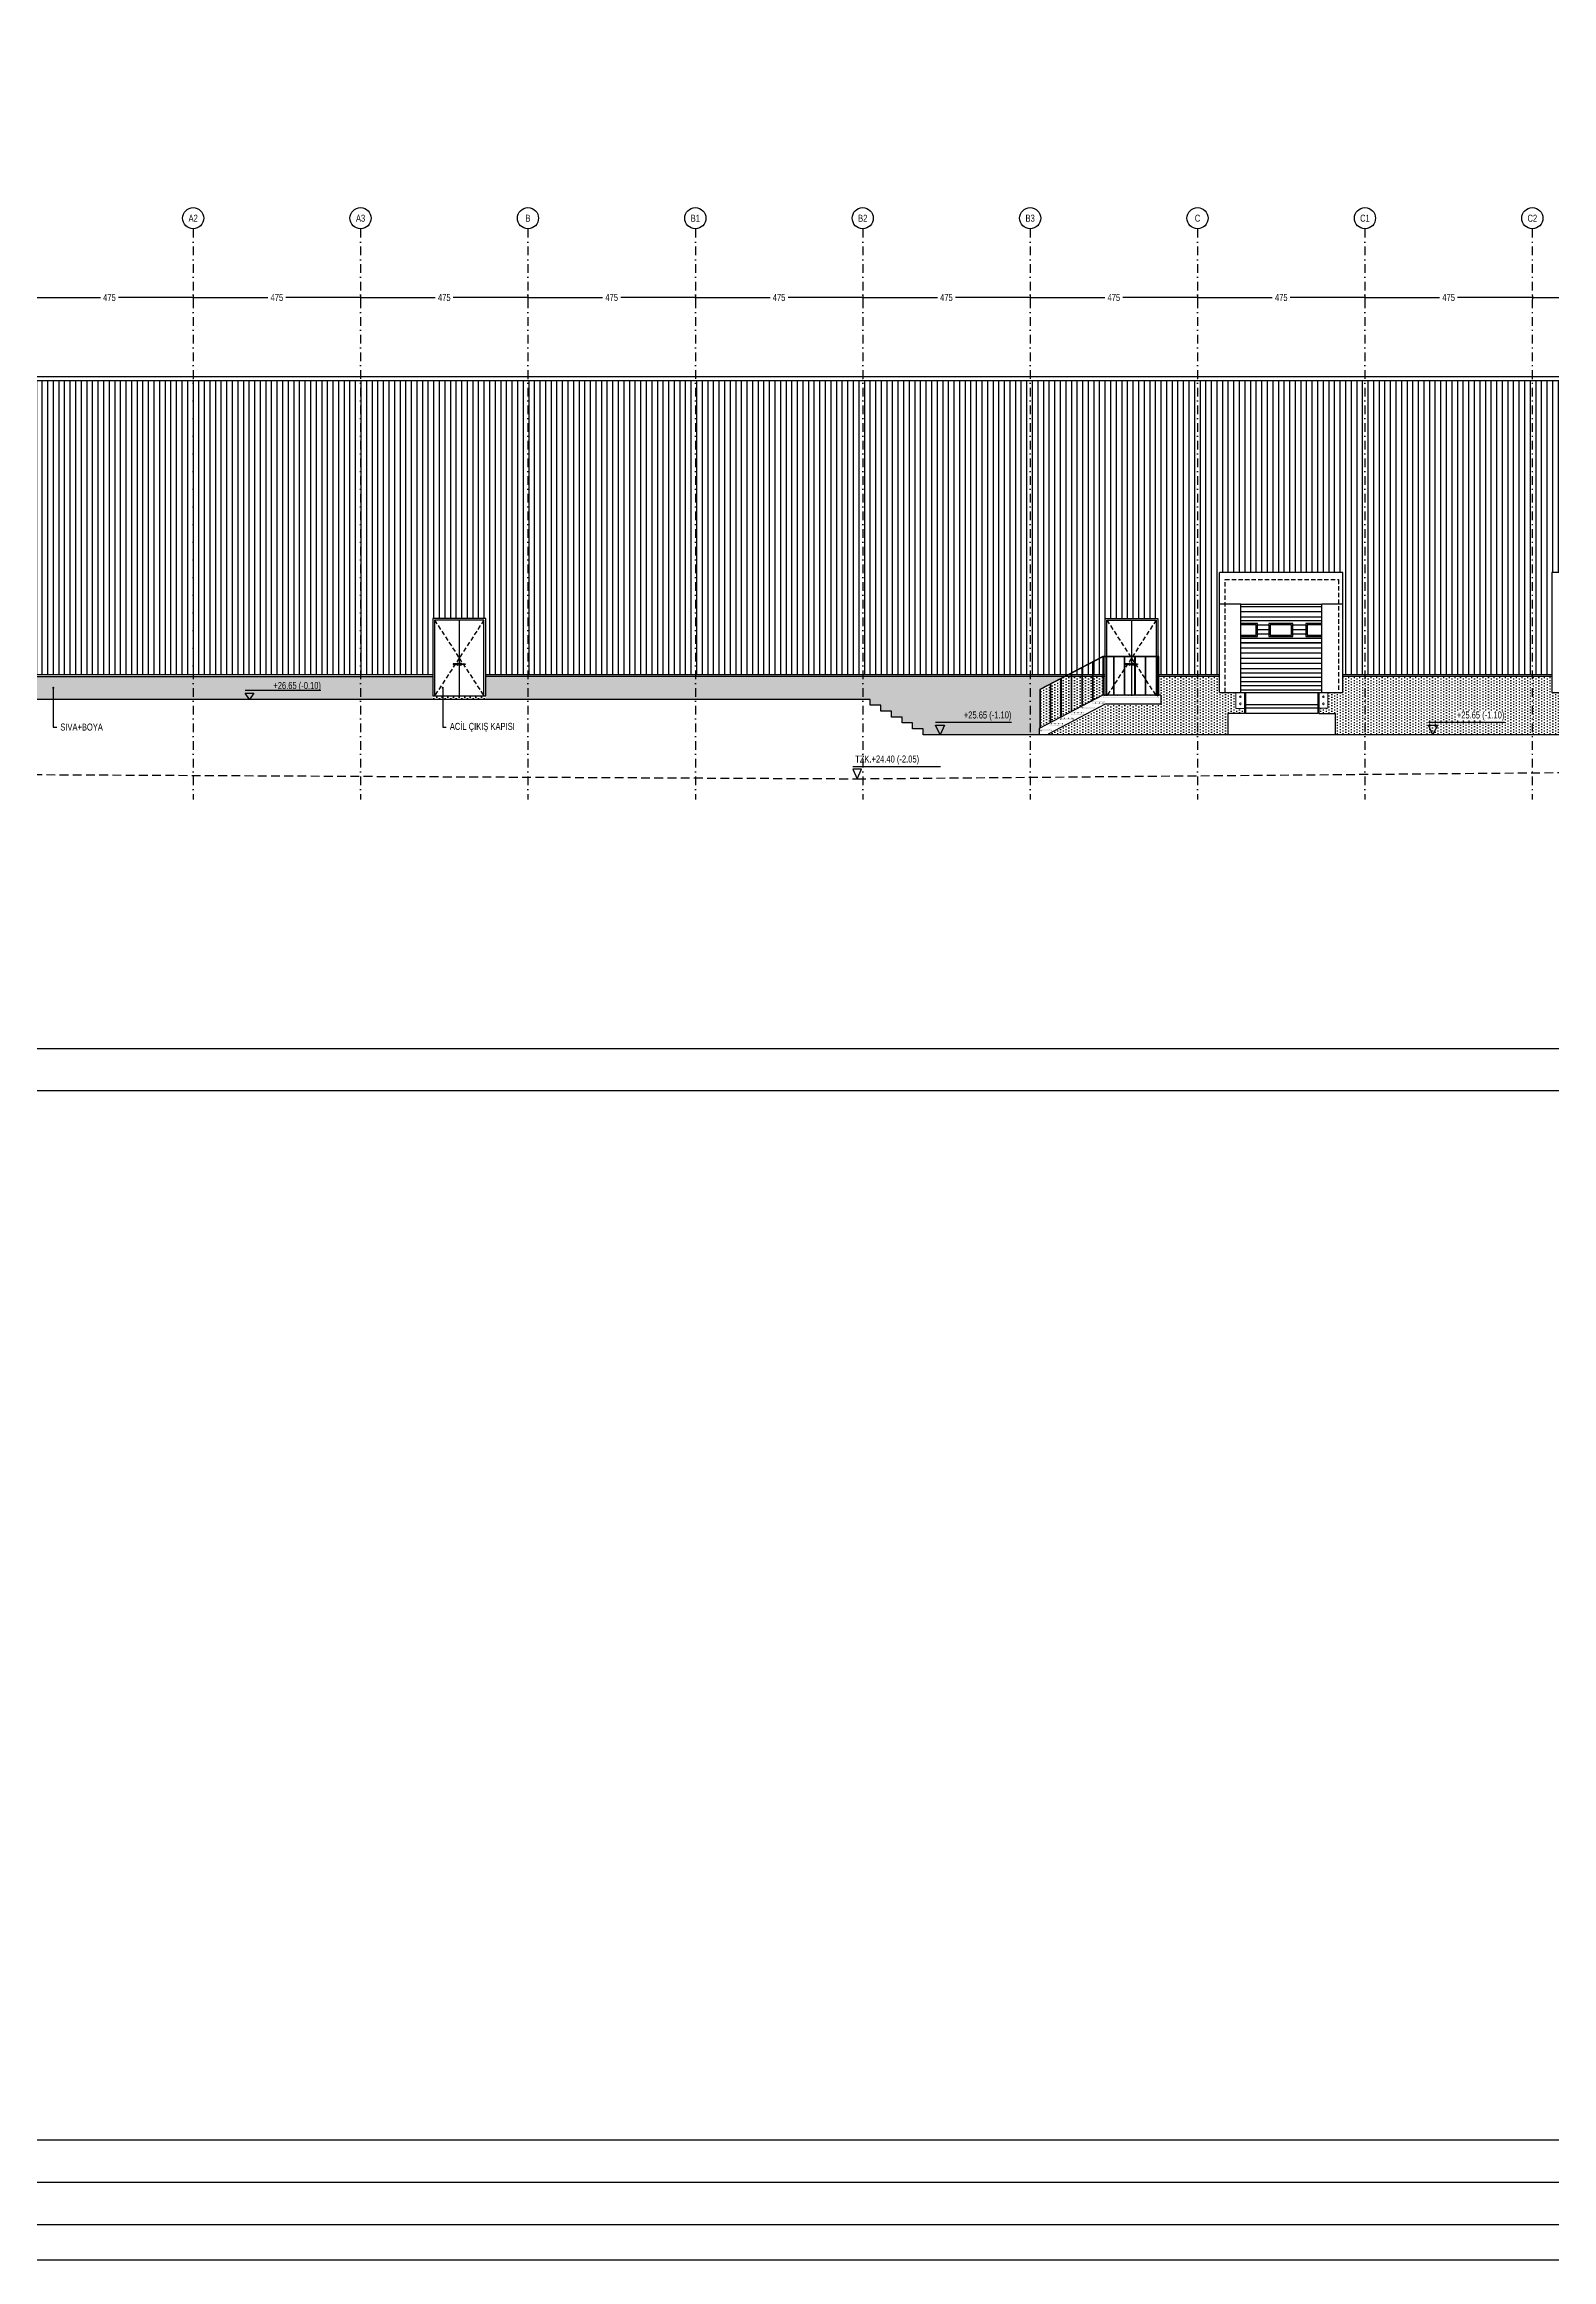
# Model space of a CAD drawing. Header units: centimetres. Extents: x 26569 to 160723, y -3143 to 14565.
# Drawn here: x 145662 to 149939, y -3143 to 3140 of the extents above; entities that cross this region are included whole.
import ezdxf
from ezdxf import colors
from ezdxf.entities.mleader import LeaderData, LeaderLine
from ezdxf.enums import TextEntityAlignment as Align
from ezdxf.math import Vec2, Vec3

# ---------------------------------------------------------------- set-up
doc = ezdxf.new("R2010")
doc.units = ezdxf.units.CM
doc.header["$LTSCALE"] = 100
for name, pattern in [('ACAD_ISO10W100', [18, 12, -3, 0, -3]), ('DASHDOT2', [0.5, 0.25, -0.125, 0, -0.125]), ('DOT2', [0.125, 0, -0.125]), ('HIDDEN2', [0.1875, 0.125, -0.0625])]:
    doc.linetypes.add(name, pattern=pattern)
for name, color, linetype in [('A-ANNO-DIMS', 187, 'Continuous'), ('A-ANNO-GRID', 155, 'DASHDOT2'), ('A-ANNO-TTBL', 157, 'Continuous'), ('A-ELEV-01', 255, 'Continuous'), ('A-ELEV-04', 250, 'Continuous'), ('A-HATCH', 253, 'Continuous'), ('L-TOPO', 49, 'Continuous'), ('S-CONC', 5, 'Continuous')]:
    doc.layers.add(name, color=color, linetype=linetype)
doc.layers.add('FA_ İÇ ÖLÇÜ', color=3, linetype='Continuous', lineweight=18)
doc.styles.add('Fields_100', font='act_simplex.shx', dxfattribs={"width": 0.8, "height": 20})
doc.dimstyles.new('FIELDS_100', dxfattribs={"dimscale": 0, "dimtxt": 20, "dimasz": 5, "dimexe": 5, "dimexo": 5, "dimgap": 5, "dimtad": 0, "dimdec": 0, "dimzin": 0, "dimdsep": 46, "dimtxsty": 'Fields_100', "dimblk": 'DOT', "dimcen": 0.09, "dimclrt": 50, "dimadec": 0, "dimazin": 0, "dimtfac": 1, "dimtdec": 0, "dimtix": 1, "dimtofl": 0, "dimtmove": 1, "dimatfit": 3, "dimfxl": 5, "dimfxlon": 1, "dimtolj": 1, "dimtzin": 0, "dimarcsym": 0})
pattern_1 = [(90, (176025.096, 66189.552), (-15.875, 1e-15), [])]
pattern_2 = [(90, (176025.0964, 66189.552), (-7.9375, 3.96875), [0, -7.9375])]

# ---------------------------------------------------------------- blocks, each defined once
blk = doc.blocks.new('_Dot')
at = {"color": 0, "linetype": 'ByBlock', "lineweight": -2}
blk.add_line((-0.5, 0), (-1, 0), dxfattribs=at)
at = {"color": 0, "linetype": 'ByBlock', "const_width": 0.5}
blk.add_lwpolyline([(-0.25, 0, 1), (0.25, 0, 1)], format="xyb", close=True, dxfattribs=at)
blk = doc.blocks.new('*D487')
at = {"layer": 'A-ANNO-DIMS', "color": 0, "lineweight": -2, "transparency": 16777216}
for p, q in [((145609.4, 2427), (145609.4, 2417)), ((145614.4, 2422), (145821.3, 2422)), ((146079.4, 2422), (145872.5, 2422)), ((146084.4, 2427), (146084.4, 2417))]:
    blk.add_line(p, q, dxfattribs=at)
at = {"layer": 'DEFPOINTS', "color": 0, "transparency": 16777216}
for p in [(145609.4, 2622), (146084.4, 2622), (146084.4, 2422)]:
    blk.add_point(p, dxfattribs=at)
at = {"layer": 'A-ANNO-DIMS', "color": 0, "lineweight": -2, "transparency": 16777216, "xscale": 5, "yscale": 5, "zscale": 5, "rotation": 180}
blk.add_blockref('_Dot', (145609.4, 2422), dxfattribs=at)
at = {"layer": 'A-ANNO-DIMS', "color": 0, "lineweight": -2, "transparency": 16777216, "xscale": 5, "yscale": 5, "zscale": 5}
blk.add_blockref('_Dot', (146084.4, 2422), dxfattribs=at)
at = {"layer": 'A-ANNO-DIMS', "color": 50, "transparency": 16777216, "insert": (145846.9, 2422), "char_height": 20, "attachment_point": 5, "style": 'Fields_100'}
blk.add_mtext('\\A1;475', dxfattribs=at)
blk = doc.blocks.new('*D488')
at = {"layer": 'A-ANNO-DIMS', "color": 0, "lineweight": -2, "transparency": 16777216}
for p, q in [((146084.4, 2427), (146084.4, 2417)), ((146089.4, 2422), (146296.3, 2422)), ((146554.4, 2422), (146347.5, 2422)), ((146559.4, 2427), (146559.4, 2417))]:
    blk.add_line(p, q, dxfattribs=at)
at = {"layer": 'DEFPOINTS', "color": 0, "transparency": 16777216}
for p in [(146084.4, 2622), (146559.4, 2622), (146559.4, 2422)]:
    blk.add_point(p, dxfattribs=at)
at = {"layer": 'A-ANNO-DIMS', "color": 0, "lineweight": -2, "transparency": 16777216, "xscale": 5, "yscale": 5, "zscale": 5, "rotation": 180}
blk.add_blockref('_Dot', (146084.4, 2422), dxfattribs=at)
at = {"layer": 'A-ANNO-DIMS', "color": 0, "lineweight": -2, "transparency": 16777216, "xscale": 5, "yscale": 5, "zscale": 5}
blk.add_blockref('_Dot', (146559.4, 2422), dxfattribs=at)
at = {"layer": 'A-ANNO-DIMS', "color": 50, "transparency": 16777216, "insert": (146321.9, 2422), "char_height": 20, "attachment_point": 5, "style": 'Fields_100'}
blk.add_mtext('\\A1;475', dxfattribs=at)
blk = doc.blocks.new('*D489')
at = {"layer": 'A-ANNO-DIMS', "color": 0, "lineweight": -2, "transparency": 16777216}
for p, q in [((146559.4, 2427), (146559.4, 2417)), ((146564.4, 2422), (146771.3, 2422)), ((147029.4, 2422), (146822.5, 2422)), ((147034.4, 2427), (147034.4, 2417))]:
    blk.add_line(p, q, dxfattribs=at)
at = {"layer": 'DEFPOINTS', "color": 0, "transparency": 16777216}
for p in [(146559.4, 2622), (147034.4, 2622), (147034.4, 2422)]:
    blk.add_point(p, dxfattribs=at)
at = {"layer": 'A-ANNO-DIMS', "color": 0, "lineweight": -2, "transparency": 16777216, "xscale": 5, "yscale": 5, "zscale": 5, "rotation": 180}
blk.add_blockref('_Dot', (146559.4, 2422), dxfattribs=at)
at = {"layer": 'A-ANNO-DIMS', "color": 0, "lineweight": -2, "transparency": 16777216, "xscale": 5, "yscale": 5, "zscale": 5}
blk.add_blockref('_Dot', (147034.4, 2422), dxfattribs=at)
at = {"layer": 'A-ANNO-DIMS', "color": 50, "transparency": 16777216, "insert": (146796.9, 2422), "char_height": 20, "attachment_point": 5, "style": 'Fields_100'}
blk.add_mtext('\\A1;475', dxfattribs=at)
blk = doc.blocks.new('*D490')
at = {"layer": 'A-ANNO-DIMS', "color": 0, "lineweight": -2, "transparency": 16777216}
for p, q in [((147034.4, 2427), (147034.4, 2417)), ((147039.4, 2422), (147246.3, 2422)), ((147504.4, 2422), (147297.5, 2422)), ((147509.4, 2427), (147509.4, 2417))]:
    blk.add_line(p, q, dxfattribs=at)
at = {"layer": 'DEFPOINTS', "color": 0, "transparency": 16777216}
for p in [(147034.4, 2622), (147509.4, 2622), (147509.4, 2422)]:
    blk.add_point(p, dxfattribs=at)
at = {"layer": 'A-ANNO-DIMS', "color": 0, "lineweight": -2, "transparency": 16777216, "xscale": 5, "yscale": 5, "zscale": 5, "rotation": 180}
blk.add_blockref('_Dot', (147034.4, 2422), dxfattribs=at)
at = {"layer": 'A-ANNO-DIMS', "color": 0, "lineweight": -2, "transparency": 16777216, "xscale": 5, "yscale": 5, "zscale": 5}
blk.add_blockref('_Dot', (147509.4, 2422), dxfattribs=at)
at = {"layer": 'A-ANNO-DIMS', "color": 50, "transparency": 16777216, "insert": (147271.9, 2422), "char_height": 20, "attachment_point": 5, "style": 'Fields_100'}
blk.add_mtext('\\A1;475', dxfattribs=at)
blk = doc.blocks.new('*D491')
at = {"layer": 'A-ANNO-DIMS', "color": 0, "lineweight": -2, "transparency": 16777216}
for p, q in [((147509.4, 2427), (147509.4, 2417)), ((147514.4, 2422), (147721.3, 2422)), ((147979.4, 2422), (147772.5, 2422)), ((147984.4, 2427), (147984.4, 2417))]:
    blk.add_line(p, q, dxfattribs=at)
at = {"layer": 'DEFPOINTS', "color": 0, "transparency": 16777216}
for p in [(147509.4, 2622), (147984.4, 2622), (147984.4, 2422)]:
    blk.add_point(p, dxfattribs=at)
at = {"layer": 'A-ANNO-DIMS', "color": 0, "lineweight": -2, "transparency": 16777216, "xscale": 5, "yscale": 5, "zscale": 5, "rotation": 180}
blk.add_blockref('_Dot', (147509.4, 2422), dxfattribs=at)
at = {"layer": 'A-ANNO-DIMS', "color": 0, "lineweight": -2, "transparency": 16777216, "xscale": 5, "yscale": 5, "zscale": 5}
blk.add_blockref('_Dot', (147984.4, 2422), dxfattribs=at)
at = {"layer": 'A-ANNO-DIMS', "color": 50, "transparency": 16777216, "insert": (147746.9, 2422), "char_height": 20, "attachment_point": 5, "style": 'Fields_100'}
blk.add_mtext('\\A1;475', dxfattribs=at)
blk = doc.blocks.new('*D492')
at = {"layer": 'A-ANNO-DIMS', "color": 0, "lineweight": -2, "transparency": 16777216}
for p, q in [((147984.4, 2427), (147984.4, 2417)), ((147989.4, 2422), (148196.3, 2422)), ((148454.4, 2422), (148247.5, 2422)), ((148459.4, 2427), (148459.4, 2417))]:
    blk.add_line(p, q, dxfattribs=at)
at = {"layer": 'DEFPOINTS', "color": 0, "transparency": 16777216}
for p in [(147984.4, 2622), (148459.4, 2622), (148459.4, 2422)]:
    blk.add_point(p, dxfattribs=at)
at = {"layer": 'A-ANNO-DIMS', "color": 0, "lineweight": -2, "transparency": 16777216, "xscale": 5, "yscale": 5, "zscale": 5, "rotation": 180}
blk.add_blockref('_Dot', (147984.4, 2422), dxfattribs=at)
at = {"layer": 'A-ANNO-DIMS', "color": 0, "lineweight": -2, "transparency": 16777216, "xscale": 5, "yscale": 5, "zscale": 5}
blk.add_blockref('_Dot', (148459.4, 2422), dxfattribs=at)
at = {"layer": 'A-ANNO-DIMS', "color": 50, "transparency": 16777216, "insert": (148221.9, 2422), "char_height": 20, "attachment_point": 5, "style": 'Fields_100'}
blk.add_mtext('\\A1;475', dxfattribs=at)
blk = doc.blocks.new('*D493')
at = {"layer": 'A-ANNO-DIMS', "color": 0, "lineweight": -2, "transparency": 16777216}
for p, q in [((148459.4, 2427), (148459.4, 2417)), ((148464.4, 2422), (148671.3, 2422)), ((148929.4, 2422), (148722.5, 2422)), ((148934.4, 2427), (148934.4, 2417))]:
    blk.add_line(p, q, dxfattribs=at)
at = {"layer": 'DEFPOINTS', "color": 0, "transparency": 16777216}
for p in [(148459.4, 2622), (148934.4, 2622), (148934.4, 2422)]:
    blk.add_point(p, dxfattribs=at)
at = {"layer": 'A-ANNO-DIMS', "color": 0, "lineweight": -2, "transparency": 16777216, "xscale": 5, "yscale": 5, "zscale": 5, "rotation": 180}
blk.add_blockref('_Dot', (148459.4, 2422), dxfattribs=at)
at = {"layer": 'A-ANNO-DIMS', "color": 0, "lineweight": -2, "transparency": 16777216, "xscale": 5, "yscale": 5, "zscale": 5}
blk.add_blockref('_Dot', (148934.4, 2422), dxfattribs=at)
at = {"layer": 'A-ANNO-DIMS', "color": 50, "transparency": 16777216, "insert": (148696.9, 2422), "char_height": 20, "attachment_point": 5, "style": 'Fields_100'}
blk.add_mtext('\\A1;475', dxfattribs=at)
blk = doc.blocks.new('*D494')
at = {"layer": 'A-ANNO-DIMS', "color": 0, "lineweight": -2, "transparency": 16777216}
for p, q in [((148934.4, 2427), (148934.4, 2417)), ((148939.4, 2422), (149146.3, 2422)), ((149404.4, 2422), (149197.5, 2422)), ((149409.4, 2427), (149409.4, 2417))]:
    blk.add_line(p, q, dxfattribs=at)
at = {"layer": 'DEFPOINTS', "color": 0, "transparency": 16777216}
for p in [(148934.4, 2622), (149409.4, 2622), (149409.4, 2422)]:
    blk.add_point(p, dxfattribs=at)
at = {"layer": 'A-ANNO-DIMS', "color": 0, "lineweight": -2, "transparency": 16777216, "xscale": 5, "yscale": 5, "zscale": 5, "rotation": 180}
blk.add_blockref('_Dot', (148934.4, 2422), dxfattribs=at)
at = {"layer": 'A-ANNO-DIMS', "color": 0, "lineweight": -2, "transparency": 16777216, "xscale": 5, "yscale": 5, "zscale": 5}
blk.add_blockref('_Dot', (149409.4, 2422), dxfattribs=at)
at = {"layer": 'A-ANNO-DIMS', "color": 50, "transparency": 16777216, "insert": (149171.9, 2422), "char_height": 20, "attachment_point": 5, "style": 'Fields_100'}
blk.add_mtext('\\A1;475', dxfattribs=at)
blk = doc.blocks.new('*D495')
at = {"layer": 'A-ANNO-DIMS', "color": 0, "lineweight": -2, "transparency": 16777216}
for p, q in [((149409.4, 2427), (149409.4, 2417)), ((149414.4, 2422), (149621.3, 2422)), ((149879.4, 2422), (149672.5, 2422)), ((149884.4, 2427), (149884.4, 2417))]:
    blk.add_line(p, q, dxfattribs=at)
at = {"layer": 'DEFPOINTS', "color": 0, "transparency": 16777216}
for p in [(149409.4, 2622), (149884.4, 2622), (149884.4, 2422)]:
    blk.add_point(p, dxfattribs=at)
at = {"layer": 'A-ANNO-DIMS', "color": 0, "lineweight": -2, "transparency": 16777216, "xscale": 5, "yscale": 5, "zscale": 5, "rotation": 180}
blk.add_blockref('_Dot', (149409.4, 2422), dxfattribs=at)
at = {"layer": 'A-ANNO-DIMS', "color": 0, "lineweight": -2, "transparency": 16777216, "xscale": 5, "yscale": 5, "zscale": 5}
blk.add_blockref('_Dot', (149884.4, 2422), dxfattribs=at)
at = {"layer": 'A-ANNO-DIMS', "color": 50, "transparency": 16777216, "insert": (149646.9, 2422), "char_height": 20, "attachment_point": 5, "style": 'Fields_100'}
blk.add_mtext('\\A1;475', dxfattribs=at)
blk = doc.blocks.new('*D496')
at = {"layer": 'A-ANNO-DIMS', "color": 0, "lineweight": -2, "transparency": 16777216}
for p, q in [((149884.4, 2427), (149884.4, 2417)), ((149889.4, 2422), (150096.3, 2422)), ((150354.4, 2422), (150147.5, 2422)), ((150359.4, 2427), (150359.4, 2417))]:
    blk.add_line(p, q, dxfattribs=at)
at = {"layer": 'DEFPOINTS', "color": 0, "transparency": 16777216}
for p in [(149884.4, 2622), (150359.4, 2622), (150359.4, 2422)]:
    blk.add_point(p, dxfattribs=at)
at = {"layer": 'A-ANNO-DIMS', "color": 0, "lineweight": -2, "transparency": 16777216, "xscale": 5, "yscale": 5, "zscale": 5, "rotation": 180}
blk.add_blockref('_Dot', (149884.4, 2422), dxfattribs=at)
at = {"layer": 'A-ANNO-DIMS', "color": 0, "lineweight": -2, "transparency": 16777216, "xscale": 5, "yscale": 5, "zscale": 5}
blk.add_blockref('_Dot', (150359.4, 2422), dxfattribs=at)
at = {"layer": 'A-ANNO-DIMS', "color": 50, "transparency": 16777216, "insert": (150121.9, 2422), "char_height": 20, "attachment_point": 5, "style": 'Fields_100'}
blk.add_mtext('\\A1;475', dxfattribs=at)

msp = doc.modelspace()

# ---------------------------------------------------------------- hatches: boundary and pattern name
at = {"layer": 'A-HATCH'}
h = msp.add_hatch(dxfattribs=at)
h.set_pattern_fill('LINE', color=256, scale=5, angle=90)
h.set_pattern_definition(pattern_1)
h.paths.add_polyline_path([(150869.38, 2187.15), (145099.38, 2187.15), (145099.38, 1352.15), (146764.38, 1352.15), (146764.38, 1512.15), (146914.38, 1512.15), (146914.38, 1352.15), (148566.04, 1352.15), (148665.72, 1404.36), (148671.88, 1404.36), (148671.88, 1512.15), (148821.88, 1512.15), (148821.88, 1404.36), (148824.88, 1404.36), (148824.88, 1352.15), (148996.88, 1352.15), (148996.88, 1642.12), (149346.88, 1642.12), (149346.88, 1352.15), (149939.38, 1352.15), (149939.38, 1642.15), (150289.38, 1642.15), (150289.38, 1352.15), (150326.38, 1352.15), (150329.38, 1512.15), (150479.38, 1512.15), (150479.38, 1404.36), (150485.54, 1404.36), (150585.22, 1352.15), (150869.38, 1352.15)])
h = msp.add_hatch(dxfattribs=at)
h.set_pattern_fill('LINE', color=256, scale=5, angle=90)
h.set_pattern_definition(pattern_1)
h.paths.add_polyline_path([(148636.88, 1388.13), (148607.88, 1372.94), (148607.88, 1352.15), (148636.88, 1352.15)])
h = msp.add_hatch(dxfattribs=at)
h.set_pattern_fill('LINE', color=256, scale=5, angle=90)
h.set_pattern_definition(pattern_1)
h.paths.add_polyline_path([(148666.88, 1403.36), (148665.97, 1403.36), (148637.88, 1388.65), (148637.88, 1352.15), (148666.88, 1352.15)])
h = msp.add_hatch(dxfattribs=at)
h.set_pattern_fill('DOTS', color=256, scale=5, angle=90)
h.set_pattern_definition(pattern_2)
h.paths.add_polyline_path([(145084.36, 1282.15), (146764.38, 1282.15), (146764.38, 1347.15), (145084.36, 1347.15)])
h = msp.add_hatch(dxfattribs=at)
h.set_pattern_fill('DOTS', color=256, scale=5, angle=90)
h.set_pattern_definition(pattern_2)
h.paths.add_polyline_path([(146914.38, 1282.15), (146914.38, 1347.15), (148556.49, 1347.15), (148486.88, 1310.68), (148486.88, 1200.68), (148484.88, 1199.64), (148484.88, 1182.15), (148155.89, 1182.15), (148155.89, 1198.82), (148125.89, 1198.82), (148125.89, 1215.48), (148095.89, 1215.48), (148095.89, 1232.15), (148065.89, 1232.15), (148065.89, 1248.82), (148035.89, 1248.82), (148035.89, 1265.48), (148005.89, 1265.48), (148005.89, 1282.15)])
h = msp.add_hatch(dxfattribs=at)
h.set_pattern_fill('DOTS', color=256, scale=5, angle=90)
h.set_pattern_definition(pattern_2)
h.paths.add_polyline_path([(148516.88, 1325.27), (148487.88, 1310.08), (148487.88, 1201.21), (148516.88, 1216.4)])
h = msp.add_hatch(dxfattribs=at)
h.set_pattern_fill('DOTS', color=256, scale=5, angle=90)
h.set_pattern_definition(pattern_2)
h.paths.add_polyline_path([(148510.88, 1182.15), (148510.88, 1183.91), (148672.12, 1268.36), (148829.88, 1268.36), (148829.88, 1294.36), (148824.88, 1294.36), (148824.88, 1347.15), (148996.88, 1347.15), (148996.88, 1302.15), (149042.88, 1302.15), (149042.88, 1256.15), (149067.88, 1256.15), (149067.88, 1242.15), (149020.88, 1242.15), (149020.88, 1182.15)])
h = msp.add_hatch(dxfattribs=at)
h.set_pattern_fill('DOTS', color=256, scale=5, angle=90)
h.set_pattern_definition(pattern_2)
h.paths.add_polyline_path([(148546.88, 1340.98), (148517.88, 1325.79), (148517.88, 1216.92), (148546.88, 1232.11)])
h = msp.add_hatch(dxfattribs=at)
h.set_pattern_fill('DOTS', color=256, scale=5, angle=90)
h.set_pattern_definition(pattern_2)
h.paths.add_polyline_path([(148576.88, 1347.15), (148558.65, 1347.15), (148547.88, 1341.51), (148547.88, 1232.64), (148576.88, 1247.83)])
h = msp.add_hatch(dxfattribs=at)
h.set_pattern_fill('LINE', color=256, scale=5, angle=90)
h.set_pattern_definition(pattern_1)
h.paths.add_polyline_path([(148606.88, 1372.41), (148577.88, 1357.22), (148577.88, 1352.15), (148606.88, 1352.15)])
h = msp.add_hatch(dxfattribs=at)
h.set_pattern_fill('DOTS', color=256, scale=5, angle=90)
h.set_pattern_definition(pattern_2)
h.paths.add_polyline_path([(148606.88, 1347.15), (148577.88, 1347.15), (148577.88, 1248.35), (148606.88, 1263.54)])
h = msp.add_hatch(dxfattribs=at)
h.set_pattern_fill('DOTS', color=256, scale=5, angle=90)
h.set_pattern_definition(pattern_2)
h.paths.add_polyline_path([(148636.88, 1347.15), (148607.88, 1347.15), (148607.88, 1264.07), (148636.88, 1279.26)])
h = msp.add_hatch(dxfattribs=at)
h.set_pattern_fill('DOTS', color=256, scale=5, angle=90)
h.set_pattern_definition(pattern_2)
h.paths.add_polyline_path([(148666.88, 1347.15), (148637.88, 1347.15), (148637.88, 1279.78), (148665.72, 1294.36), (148666.88, 1294.36)])
h = msp.add_hatch(dxfattribs=at)
h.set_pattern_fill('DOTS', color=256, scale=5, angle=90)
h.set_pattern_definition(pattern_2)
h.paths.add_polyline_path([(149325.88, 1182.15), (149325.88, 1242.15), (149278.88, 1242.15), (149278.88, 1257.15), (149303.88, 1257.15), (149303.88, 1302.15), (149346.88, 1302.15), (149346.88, 1347.15), (149939.38, 1347.15), (149939.38, 1302.19), (149985.38, 1302.18), (149985.38, 1256.18), (150010.38, 1256.18), (150010.38, 1242.18), (149963.38, 1242.18), (149963.38, 1182.15)])
h = msp.add_hatch(dxfattribs=at)
h.set_pattern_fill('DOTS', color=256, scale=5, angle=90)
h.set_pattern_definition(pattern_2)
h.paths.add_polyline_path([(146764.38, 1282.15), (146914.38, 1282.15), (146914.38, 1292.15), (146764.38, 1292.15)])

# ---------------------------------------------------------------- linework, layer by layer
at = {"color": 18, "true_color": 0x000000}
for p, q in [((148996.88, 1642.12), (148996.88, 1642.12)), ((148996.88, 1642.12), (148996.88, 1642.12)), ((148996.88, 1642.12), (148996.88, 1642.12)), ((148996.88, 1642.12), (148996.88, 1642.12)), ((148996.88, 1642.12), (148996.88, 1642.12)), ((148996.88, 1642.12), (148996.88, 1642.12)), ((148996.88, 1642.12), (148996.88, 1642.12)), ((148996.88, 1642.12), (148996.88, 1642.12)), ((149346.88, 1642.12), (149346.88, 1642.12)), ((149346.88, 1642.12), (149346.88, 1642.12)), ((149346.88, 1642.12), (149346.88, 1642.12)), ((149346.88, 1642.12), (149346.88, 1642.12)), ((149346.88, 1642.12), (149346.88, 1642.12)), ((149346.88, 1642.12), (149346.88, 1642.12)), ((149346.88, 1642.12), (149346.88, 1642.12)), ((149346.88, 1642.12), (149346.88, 1642.12))]:
    msp.add_line(p, q, dxfattribs=at)
at = {"layer": 'A-ANNO-DIMS'}
for points in [[(146447, 1307.15), (146231.85, 1307.15)], [(148406.28, 1217.15), (148191.13, 1217.15)], [(149805.06, 1217.15), (149589.91, 1217.15)], [(147956.02, 1092.15), (148205.04, 1092.15)]]:
    msp.add_lwpolyline(points, dxfattribs=at)
for points in [[(146244.35, 1282.15), (146231.85, 1299.65), (146256.85, 1299.65)], [(148203.63, 1182.15), (148191.13, 1209.65), (148216.13, 1209.65)], [(149602.41, 1182.15), (149589.91, 1209.65), (149614.91, 1209.65)], [(147968.52, 1057.15), (147981.02, 1084.65), (147956.02, 1084.65)]]:
    msp.add_lwpolyline(points, close=True, dxfattribs=at)
at = {"layer": 'A-ANNO-GRID'}
for p, q in [((146084.38, 2616.99), (146084.38, 998.51)), ((146559.38, 2616.99), (146559.38, 998.51)), ((147034.38, 2616.99), (147034.38, 998.51)), ((147509.38, 2616.99), (147509.38, 998.51)), ((147984.38, 2616.99), (147984.38, 998.51)), ((148459.38, 2616.99), (148459.38, 998.51)), ((148934.38, 2616.99), (148934.38, 998.51)), ((149409.38, 2616.99), (149409.38, 998.51)), ((149884.38, 2616.99), (149884.38, 998.51))]:
    msp.add_line(p, q, dxfattribs=at)
at = {"layer": 'A-ANNO-GRID', "linetype": 'Continuous', "ltscale": 10}
for centre in [(146084.38, 2646.99), (146559.38, 2646.99), (147034.38, 2646.99), (147509.38, 2646.99), (147984.38, 2646.99), (148459.38, 2646.99), (148934.38, 2646.99), (149409.38, 2646.99), (149884.38, 2646.99)]:
    msp.add_circle(centre, 30, dxfattribs=at)
at = {"layer": 'A-ANNO-TTBL'}
msp.add_line((76081.02, 292.09), (153081.03, 292.14), dxfattribs=at)
for points in [[(157421.04, -3142.83), (157421.04, 9557.17), (26568.76, 9557.19), (26568.76, -3142.81)], [(157321.04, -3042.83), (157321.04, 9457.17), (26668.76, 9457.19), (26668.76, -3042.81)]]:
    msp.add_lwpolyline(points, close=True, dxfattribs=at)
for points in [[(153081.03, 172.16), (127081.02, 172.14)], [(48081.01, -2802.87), (153081.03, -2802.87)], [(48081.01, -2922.85), (153081.03, -2922.85)]]:
    msp.add_lwpolyline(points, dxfattribs=at)
at = {"layer": 'A-ELEV-01'}
for p, q in [((150898.73, 2197.15), (145070.03, 2197.15)), ((145070.03, 2187.15), (150898.73, 2187.15)), ((146083.13, 2187.39), (146085.63, 2187.39)), ((147033.11, 2187.39), (147035.61, 2187.39)), ((147983.11, 2187.39), (147985.61, 2187.39)), ((148933.11, 2187.39), (148935.61, 2187.39)), ((149883.11, 2187.39), (149885.61, 2187.39)), ((148996.88, 1302.15), (148996.88, 1552.12)), ((149056.88, 1552.12), (149286.88, 1552.12)), ((149056.88, 1302.15), (149056.88, 1552.12)), ((149286.88, 1302.15), (149286.88, 1552.12)), ((149346.88, 1302.15), (149346.88, 1552.12)), ((148665.72, 1404.36), (148486.88, 1310.68)), ((148665.97, 1403.36), (148487.88, 1310.08)), ((148636.88, 1279.26), (148636.88, 1388.13)), ((148637.88, 1279.78), (148637.88, 1388.65)), ((148824.88, 1404.36), (148665.72, 1404.36)), ((148824.88, 1403.36), (148665.97, 1403.36)), ((148666.88, 1294.36), (148666.88, 1403.36)), ((148667.88, 1294.36), (148667.88, 1403.36)), ((148696.88, 1294.36), (148696.88, 1403.36)), ((148697.88, 1294.36), (148697.88, 1403.36)), ((148726.88, 1294.36), (148726.88, 1403.36)), ((148727.88, 1294.36), (148727.88, 1403.36)), ((148756.88, 1294.36), (148756.88, 1403.36)), ((148757.88, 1294.36), (148757.88, 1403.36)), ((148786.88, 1294.36), (148786.88, 1403.36)), ((148787.88, 1294.36), (148787.88, 1403.36)), ((148820.88, 1294.36), (148820.88, 1403.36)), ((148821.88, 1294.36), (148821.88, 1403.36)), ((148824.88, 1294.36), (148824.88, 1404.36)), ((148566.04, 1352.15), (146914.38, 1352.15)), ((148556.49, 1347.15), (146914.38, 1347.15)), ((148516.88, 1216.4), (148516.88, 1325.27)), ((148517.88, 1216.92), (148517.88, 1325.79)), ((148546.88, 1232.11), (148546.88, 1340.98)), ((148547.88, 1232.64), (148547.88, 1341.51)), ((148576.88, 1347.15), (148558.65, 1347.15)), ((148576.88, 1352.15), (148568.19, 1352.15)), ((148576.88, 1247.83), (148576.88, 1356.7)), ((148577.88, 1248.35), (148577.88, 1357.22)), ((148606.88, 1352.15), (148577.88, 1352.15)), ((148606.88, 1347.15), (148577.88, 1347.15)), ((148606.88, 1263.54), (148606.88, 1372.41)), ((148607.88, 1264.07), (148607.88, 1372.94)), ((148636.88, 1352.15), (148607.88, 1352.15)), ((148636.88, 1347.15), (148607.88, 1347.15)), ((148666.88, 1352.15), (148637.88, 1352.15)), ((148666.88, 1347.15), (148637.88, 1347.15)), ((148671.88, 1352.15), (148667.88, 1352.15)), ((148671.88, 1347.15), (148667.88, 1347.15)), ((148996.88, 1352.15), (148821.88, 1352.15)), ((148996.88, 1347.15), (148821.88, 1347.15)), ((149939.38, 1352.15), (149346.88, 1352.15)), ((149939.38, 1347.15), (149346.88, 1347.15)), ((146764.38, 1292.15), (146914.38, 1292.15)), ((148486.88, 1310.68), (148486.88, 1200.68)), ((148487.88, 1310.08), (148487.88, 1201.21)), ((148672.12, 1268.36), (148510.88, 1183.91)), ((148829.88, 1268.36), (148672.12, 1268.36)), ((148829.88, 1294.36), (148829.88, 1268.36)), ((148996.88, 1302.15), (149346.88, 1302.15)), ((149067.88, 1302.15), (149067.88, 1256.15)), ((149070.88, 1302.15), (149070.88, 1242.15)), ((149275.88, 1267.15), (149070.88, 1267.15)), ((149275.88, 1257.15), (149070.88, 1257.15)), ((149275.88, 1302.15), (149275.88, 1242.15)), ((149278.88, 1302.15), (149278.88, 1257.15)), ((149278.88, 1257.15), (149278.88, 1242.15)), ((149067.88, 1256.15), (149067.88, 1242.15)), ((149275.88, 1242.15), (149070.88, 1242.15)), ((148510.88, 1183.91), (148510.88, 1182.15))]:
    msp.add_line(p, q, dxfattribs=at)
at = {"layer": 'A-ELEV-01', "ltscale": 10}
for p, q in [((149346.88, 1642.12), (148996.88, 1642.12)), ((148996.88, 1552.12), (148996.88, 1642.12)), ((149346.88, 1552.12), (149346.88, 1642.12)), ((149056.88, 1552.12), (148996.88, 1552.12)), ((149346.88, 1552.12), (149286.88, 1552.12))]:
    msp.add_line(p, q, dxfattribs=at)
at = {"layer": 'A-ELEV-01', "color": 217, "true_color": 0x93278f}
msp.add_line((148996.88, 1302.15), (148996.88, 1552.12), dxfattribs=at)
msp.add_line((148996.88, 1302.15), (148996.88, 1552.12), dxfattribs=at)
msp.add_line((148996.88, 1302.15), (148996.88, 1552.12), dxfattribs=at)
at = {"layer": 'A-ELEV-01', "color": 251, "true_color": 0x636466}
msp.add_line((148996.88, 1302.15), (148996.88, 1552.12), dxfattribs=at)
at = {"layer": 'A-ELEV-01', "color": 251, "ltscale": 10, "true_color": 0x636466}
msp.add_line((149056.88, 1552.12), (148996.88, 1552.12), dxfattribs=at)
at = {"layer": 'A-ELEV-01', "lineweight": 13}
for p, q in [((149042.88, 1302.15), (149042.88, 1256.15)), ((149278.88, 1257.15), (149278.88, 1302.15)), ((149278.88, 1257.15), (149303.88, 1257.15)), ((149303.88, 1257.15), (149303.88, 1302.15)), ((149042.88, 1256.15), (149067.88, 1256.15))]:
    msp.add_line(p, q, dxfattribs=at)
at = {"layer": 'A-ELEV-01', "linetype": 'ACAD_ISO10W100', "ltscale": 1000}
for p, q in [((149067.88, 1242.15), (149020.88, 1242.15)), ((149020.88, 1182.15), (149020.88, 1242.15)), ((149278.88, 1242.15), (149325.88, 1242.15)), ((149325.88, 1182.15), (149325.88, 1242.15))]:
    msp.add_line(p, q, dxfattribs=at)
at = {"layer": 'A-ELEV-01'}
msp.add_lwpolyline([(149939.38, 1302.19), (150289.38, 1302.19), (150289.38, 1642.15), (149939.38, 1642.15)], close=True, dxfattribs=at)
at = {"layer": 'A-ELEV-01', "elevation": 0}
for points in [[(146914.38, 1292.15), (146914.38, 1512.15), (146764.38, 1512.15), (146764.38, 1292.15)], [(146909.38, 1292.15), (146909.38, 1507.15), (146769.38, 1507.15), (146769.38, 1292.15)], [(146839.38, 1507.15), (146839.38, 1292.15)]]:
    msp.add_lwpolyline(points, dxfattribs=at)
at = {"layer": 'A-ELEV-01'}
for points in [[(148671.88, 1404.36), (148671.88, 1512.15), (148821.88, 1512.15), (148821.88, 1404.36)], [(148676.88, 1404.36), (148676.88, 1507.15), (148816.88, 1507.15), (148816.88, 1404.36)], [(148746.88, 1507.15), (148746.88, 1404.36)], [(148671.88, 1292.15), (148671.88, 1403.36)], [(148676.88, 1292.15), (148676.88, 1403.36)], [(148746.88, 1403.36), (148746.88, 1292.15)], [(148816.88, 1403.36), (148816.88, 1292.15)], [(148821.88, 1403.36), (148821.88, 1292.15)], [(146764.38, 1352.15), (145070.03, 1352.15), (145070.03, 1347.15), (146764.38, 1347.15)], [(148829.88, 1294.36), (148665.72, 1294.36), (148484.88, 1199.64), (148484.88, 1182.15)]]:
    msp.add_lwpolyline(points, dxfattribs=at)
at = {"layer": 'A-ELEV-01', "elevation": 0}
for points in [[(146834.38, 1381.15, 1), (146834.38, 1383.15), (146822.38, 1383.15), (146822.38, 1381.15)], [(146844.38, 1381.15, -1), (146844.38, 1383.15), (146856.38, 1383.15), (146856.38, 1381.15)]]:
    msp.add_lwpolyline(points, format="xyb", close=True, dxfattribs=at)
at = {"layer": 'A-ELEV-01'}
for points in [[(148741.88, 1381.15, 1), (148741.88, 1383.15), (148729.88, 1383.15), (148729.88, 1381.15)], [(148751.88, 1381.15, -1), (148751.88, 1383.15), (148763.88, 1383.15), (148763.88, 1381.15)]]:
    msp.add_lwpolyline(points, format="xyb", close=True, dxfattribs=at)
at = {"layer": 'A-ELEV-01', "linetype": 'DOT2', "ltscale": 0.2}
for points in [[(148641.38, 1256.22), (148606.88, 1256.22), (148606.88, 1260.72), (148641.38, 1260.72)], [(148671.38, 1271.93), (148636.88, 1271.93), (148636.88, 1276.43), (148671.38, 1276.43)], [(148824.88, 1287.65), (148666.88, 1287.65), (148666.88, 1292.15), (148824.88, 1292.15)], [(148521.38, 1193.36), (148486.88, 1193.36), (148486.88, 1197.86), (148521.38, 1197.86)], [(148551.38, 1209.08), (148516.88, 1209.08), (148516.88, 1213.58), (148551.38, 1213.58)], [(148581.38, 1224.79), (148546.88, 1224.79), (148546.88, 1229.29), (148581.38, 1229.29)], [(148611.38, 1240.51), (148576.88, 1240.51), (148576.88, 1245.01), (148611.38, 1245.01)]]:
    msp.add_lwpolyline(points, close=True, dxfattribs=at)
at = {"layer": 'A-ELEV-01', "lineweight": 13}
for centre in [(149055.82, 1289.99), (149055.82, 1269.65), (149291.38, 1289.99), (149291.38, 1269.65)]:
    msp.add_circle(centre, 2.5, dxfattribs=at)
at = {"layer": 'A-ELEV-01'}
for centre, start, end in [((146834.38, 1382.15), 203.578178, 156.421822), ((146844.38, 1382.15), 23.578178, 336.421822), ((148741.88, 1382.15), 203.578178, 156.421822), ((148751.88, 1382.15), 23.578178, 336.421822)]:
    msp.add_arc(centre, 2.5, start, end, dxfattribs=at)
at = {"layer": 'A-ELEV-04'}
for p, q in [((149286.88, 1544.83), (149056.88, 1544.83)), ((149286.88, 1530.19), (149056.88, 1530.19)), ((149286.88, 1515.55), (149056.88, 1515.55)), ((149286.88, 1515.55), (149056.88, 1515.55)), ((149286.88, 1505.35), (149056.88, 1505.35)), ((149104.88, 1497.45), (149056.88, 1497.45)), ((149100.88, 1493.45), (149056.88, 1493.45)), ((149056.88, 1464.45), (149100.88, 1464.45)), ((149056.88, 1460.45), (149104.88, 1460.45)), ((149286.88, 1454.55), (149056.88, 1454.55)), ((149100.88, 1464.45), (149100.88, 1493.45)), ((149104.88, 1460.45), (149104.88, 1497.45)), ((149136.88, 1492.65), (149104.88, 1492.65)), ((149136.88, 1479.95), (149104.88, 1479.95)), ((149136.88, 1467.25), (149104.88, 1467.25)), ((149136.88, 1497.45), (149136.88, 1460.45)), ((149204.88, 1497.45), (149136.88, 1497.45)), ((149136.88, 1460.45), (149204.88, 1460.45)), ((149200.88, 1493.45), (149140.88, 1493.45)), ((149140.88, 1493.45), (149140.88, 1464.45)), ((149140.88, 1464.45), (149200.88, 1464.45)), ((149200.88, 1464.45), (149200.88, 1493.45)), ((149204.88, 1460.45), (149204.88, 1497.45)), ((149241.88, 1492.65), (149204.88, 1492.65)), ((149241.88, 1479.95), (149204.88, 1479.95)), ((149241.88, 1467.25), (149204.88, 1467.25)), ((149241.88, 1497.45), (149241.88, 1460.45)), ((149286.88, 1497.45), (149241.88, 1497.45)), ((149241.88, 1460.45), (149286.88, 1460.45)), ((149245.88, 1493.45), (149245.88, 1464.45)), ((149286.88, 1493.45), (149245.88, 1493.45)), ((149245.88, 1464.45), (149286.88, 1464.45)), ((149056.88, 1442.35), (149286.88, 1442.35)), ((149286.88, 1442.35), (149056.88, 1442.35)), ((149286.88, 1427.71), (149056.88, 1427.71)), ((149286.88, 1413.07), (149056.88, 1413.07)), ((149286.88, 1398.43), (149056.88, 1398.43)), ((149286.88, 1383.79), (149056.88, 1383.79)), ((149286.88, 1369.15), (149056.88, 1369.15)), ((149286.88, 1356.95), (149056.88, 1356.95)), ((149286.88, 1344.75), (149056.88, 1344.75)), ((149286.88, 1332.55), (149056.88, 1332.55)), ((149286.88, 1320.35), (149056.88, 1320.35)), ((149286.88, 1308.15), (149056.88, 1308.15))]:
    msp.add_line(p, q, dxfattribs=at)
at = {"layer": 'A-ELEV-04', "linetype": 'HIDDEN2'}
for points in [[(149012.68, 1302.15), (149012.68, 1621.93), (149334.08, 1621.93), (149334.08, 1302.15)], [(148676.88, 1507.15), (148746.88, 1399.65), (148676.88, 1292.15)], [(148816.88, 1507.15), (148746.88, 1399.65), (148816.88, 1292.15)]]:
    msp.add_lwpolyline(points, dxfattribs=at)
at = {"layer": 'A-ELEV-04', "linetype": 'HIDDEN2', "elevation": 0}
for points in [[(146769.38, 1507.15), (146839.38, 1399.65), (146769.38, 1292.15)], [(146909.38, 1507.15), (146839.38, 1399.65), (146909.38, 1292.15)]]:
    msp.add_lwpolyline(points, dxfattribs=at)
at = {"layer": 'FA_ İÇ ÖLÇÜ', "color": 251, "ltscale": 10, "true_color": 0x636466}
msp.add_line((149286.88, 1552.12), (149346.88, 1552.12), dxfattribs=at)
at = {"layer": 'L-TOPO', "color": 1, "linetype": 'HIDDEN2', "ltscale": 2}
msp.add_lwpolyline([(141554.99, 1272.15), (142067.99, 1087.15), (147968.52, 1057.15), (151365.31, 1087.33)], dxfattribs=at)
at = {"layer": 'S-CONC'}
for p, q in [((148005.89, 1282.15), (145084.36, 1282.15)), ((148005.89, 1265.48), (148005.89, 1282.15)), ((148035.89, 1265.48), (148005.89, 1265.48)), ((148035.89, 1248.82), (148035.89, 1265.48)), ((148065.89, 1248.82), (148035.89, 1248.82)), ((148065.89, 1232.15), (148065.89, 1248.82)), ((148095.89, 1232.15), (148065.89, 1232.15)), ((148095.89, 1215.48), (148095.89, 1232.15)), ((148125.89, 1215.48), (148095.89, 1215.48)), ((148125.89, 1198.82), (148125.89, 1215.48)), ((148155.89, 1198.82), (148125.89, 1198.82)), ((148155.89, 1182.15), (148155.89, 1198.82)), ((151345.31, 1182.15), (148155.89, 1182.15))]:
    msp.add_line(p, q, dxfattribs=at)

# ---------------------------------------------------------------- texts
at = {"layer": 'A-ANNO-DIMS', "color": 50, "char_height": 20, "style": 'Fields_100'}
for s, width, insert, attachment_point in [('+26.65 (-0.10)', 226.336, (146447, 1305.77), 9), ('+25.65 (-1.10)', 226.336, (148406.28, 1222.15), 9), ('+25.65 (-1.10)', 226.336, (149805.06, 1222.15), 9), ('TZK.+24.40 (-2.05)', 458.0073, (147962.97, 1097.15), 7)]:
    msp.add_mtext_dynamic_manual_height_columns(s, width=width, gutter_width=100, heights=[0], dxfattribs=dict(at, insert=insert, attachment_point=attachment_point))
at = {"layer": 'A-ANNO-GRID', "color": 50, "style": 'Fields_100', "width": 0.8}
for s, p in [('A2', (146084.38, 2646.99)), ('A3', (146559.38, 2646.99)), ('B', (147034.38, 2646.99)), ('B1', (147509.38, 2646.99)), ('B2', (147984.38, 2646.99)), ('B3', (148459.38, 2646.99)), ('C', (148934.38, 2646.99)), ('C1', (149409.38, 2646.99)), ('C2', (149884.38, 2646.99))]:
    msp.add_text(s, height=20, dxfattribs=at).set_placement(p, align=Align.MIDDLE_CENTER)

# ---------------------------------------------------------------- dimensions: what is measured, and where the dimension line sits
at = {"layer": 'A-ANNO-DIMS'}
for base, p1, p2, picture, middle in [((146084.38, 2421.99), (145609.38, 2621.99), (146084.38, 2621.99), '*D487', (145846.88, 2421.99)), ((146559.38, 2421.99), (146084.38, 2621.99), (146559.38, 2621.99), '*D488', (146321.88, 2421.99)), ((147034.38, 2421.99), (146559.38, 2621.99), (147034.38, 2621.99), '*D489', (146796.88, 2421.99)), ((147509.38, 2421.99), (147034.38, 2621.99), (147509.38, 2621.99), '*D490', (147271.88, 2421.99)), ((147984.38, 2421.99), (147509.38, 2621.99), (147984.38, 2621.99), '*D491', (147746.88, 2421.99)), ((148459.38, 2421.99), (147984.38, 2621.99), (148459.38, 2621.99), '*D492', (148221.88, 2421.99)), ((148934.38, 2421.99), (148459.38, 2621.99), (148934.38, 2621.99), '*D493', (148696.88, 2421.99)), ((149409.38, 2421.99), (148934.38, 2621.99), (149409.38, 2621.99), '*D494', (149171.88, 2421.99)), ((149884.38, 2421.99), (149409.38, 2621.99), (149884.38, 2621.99), '*D495', (149646.88, 2421.99)), ((150359.38, 2421.99), (149884.38, 2621.99), (150359.38, 2621.99), '*D496', (150121.88, 2421.99))]:
    dim = msp.add_linear_dim(base=base, p1=p1, p2=p2, dimstyle='FIELDS_100', override={"dimscale": 1}, dxfattribs=at)
    dim.commit()
    dim.dimension.update_dxf_attribs({"geometry": picture, "text_midpoint": middle})

# ---------------------------------------------------------------- leaders
ml = msp.add_multileader_mtext('Standard', dxfattribs=at)
ml.set_content('SIVA+BOYA', color=50, style='Fields_100')
ml.set_leader_properties(color=256)
ml.set_arrow_properties(name='DOT')
ml.build(insert=Vec2(0, 0))
ml.multileader.update_dxf_attribs({"dogleg_length": 10, "arrow_head_size": 6})
ctx = ml.context
ctx.base_point, ctx.char_height, ctx.arrow_head_size, ctx.landing_gap_size, ctx.plane_origin = Vec3(145697.43, 1203.88), 20, 6, 10, Vec3(146142.06, 1310.11)
notes = []
notes.append((ctx, [(0, (1, 1, 0), (145687.43, 1203.88), (1, 0), 10, [(0, [(145687.43, 1315.09)], 0, [])])]))
ctx.mtext.insert, ctx.mtext.flow_direction = Vec3(145707.43, 1213.88), 5
ml = msp.add_multileader_mtext('Standard', dxfattribs=at)
ml.set_content('ACİL ÇIKIŞ KAPISI', color=50, style='Fields_100')
ml.set_leader_properties(color=256)
ml.set_arrow_properties(name='DOT')
ml.build(insert=Vec2(0, 0))
ml.multileader.update_dxf_attribs({"dogleg_length": 10, "arrow_head_size": 6})
ctx = ml.context
ctx.base_point, ctx.char_height, ctx.arrow_head_size, ctx.landing_gap_size, ctx.plane_origin = Vec3(146802.62, 1203.88), 20, 6, 10, Vec3(147247.25, 1310.11)
notes.append((ctx, [(0, (1, 1, 0), (146792.62, 1203.88), (1, 0), 10, [(0, [(146792.62, 1315.09)], 0, [])])]))
ctx.mtext.insert, ctx.mtext.flow_direction = Vec3(146812.62, 1215.78), 5
for ctx, leaders in notes:
    for number, flags, end, landing, length, lines in leaders:
        leader = LeaderData()
        leader.index, (leader.has_last_leader_line, leader.has_dogleg_vector, leader.attachment_direction) = number, flags
        leader.last_leader_point, leader.dogleg_vector, leader.dogleg_length = Vec3(end), Vec3(landing), length
        for number, points, colour, breaks in lines:
            line = LeaderLine()
            line.index, line.vertices, line.color, line.breaks = number, Vec3.list(points), colors.encode_raw_color(colour), breaks
            leader.lines.append(line)
        ctx.leaders.append(leader)

doc.saveas('drawing.dxf')
